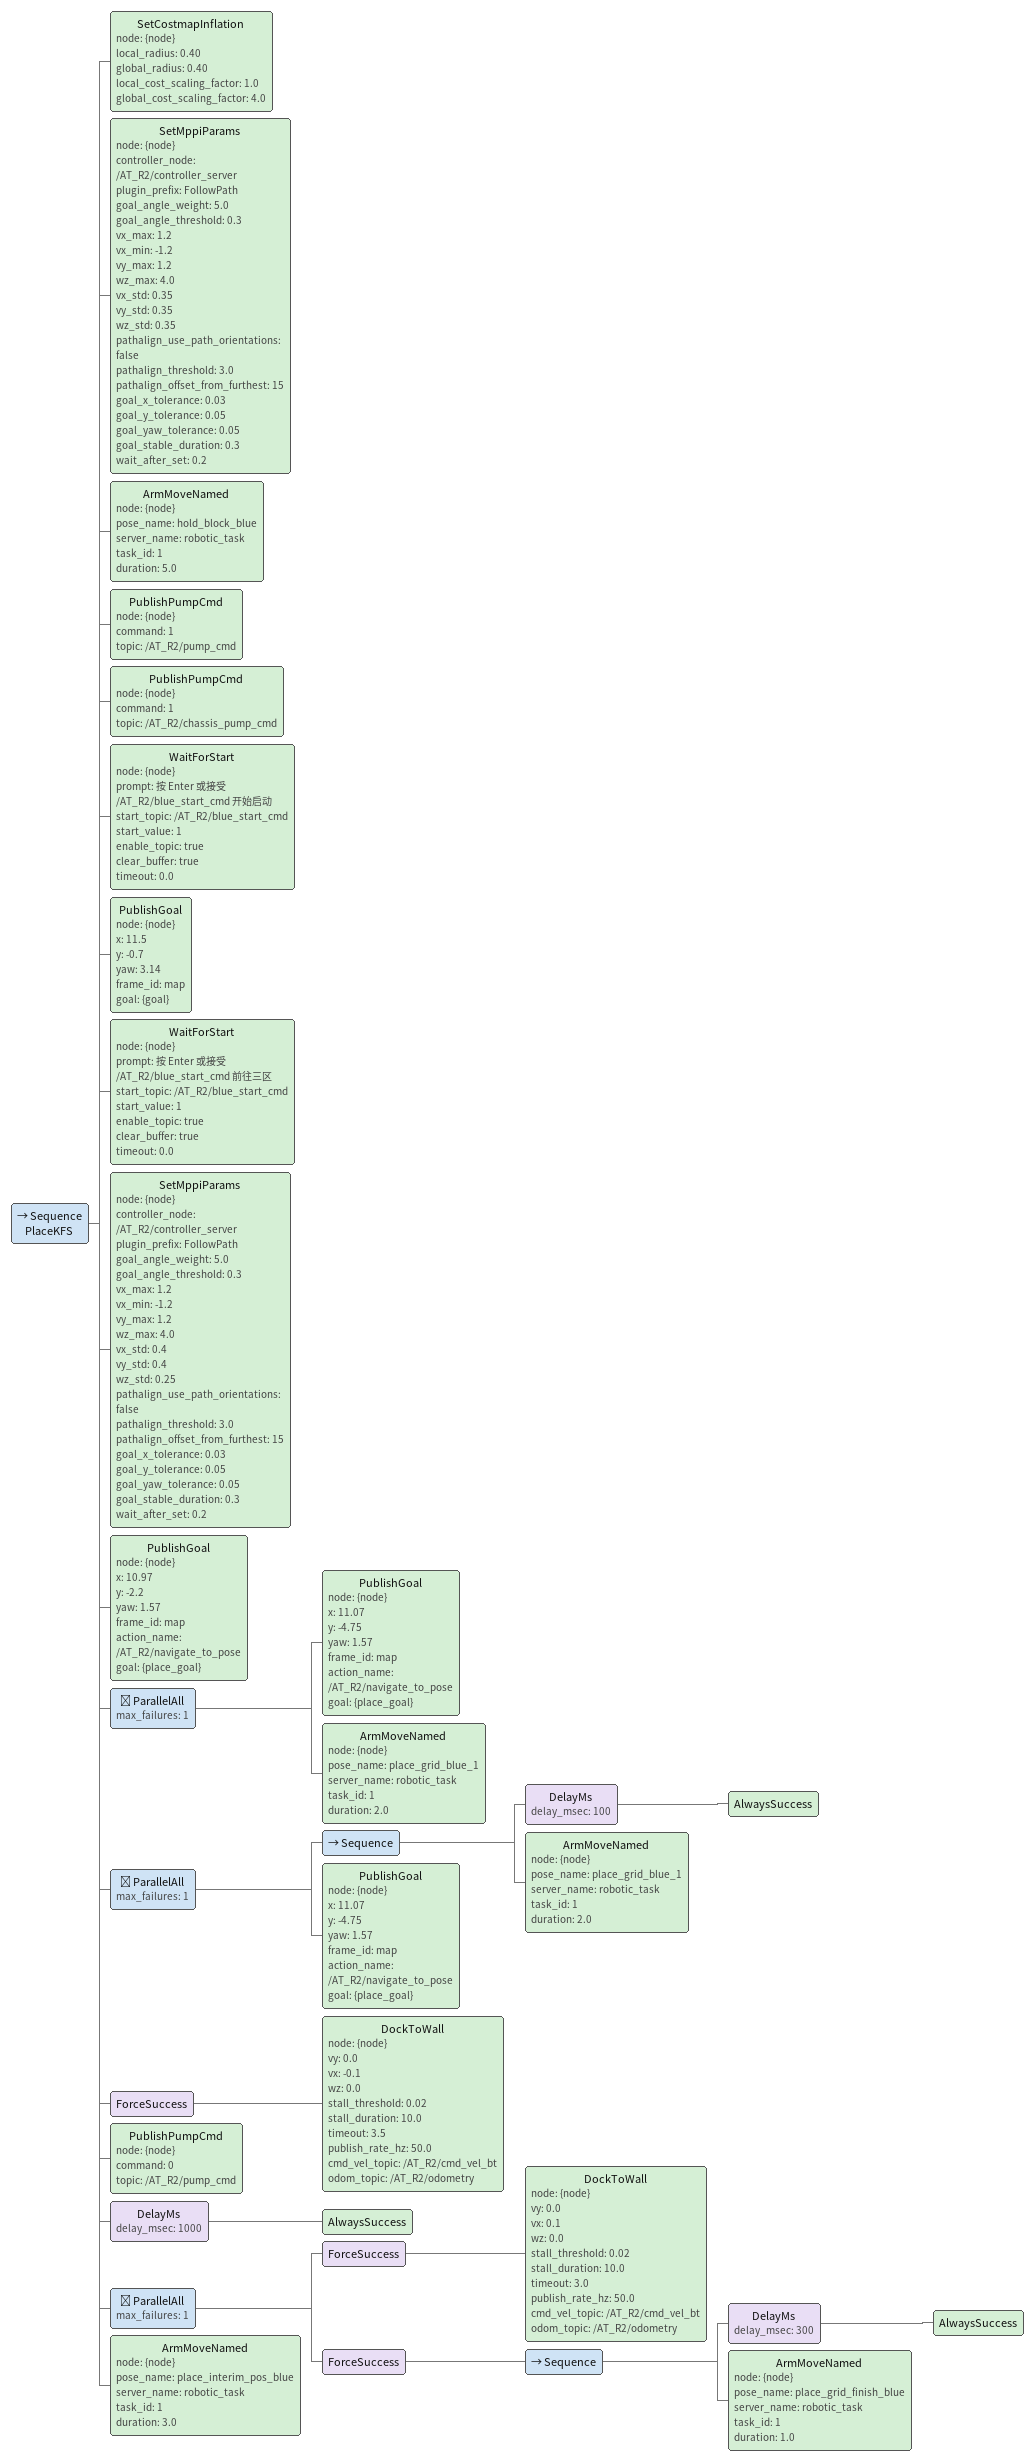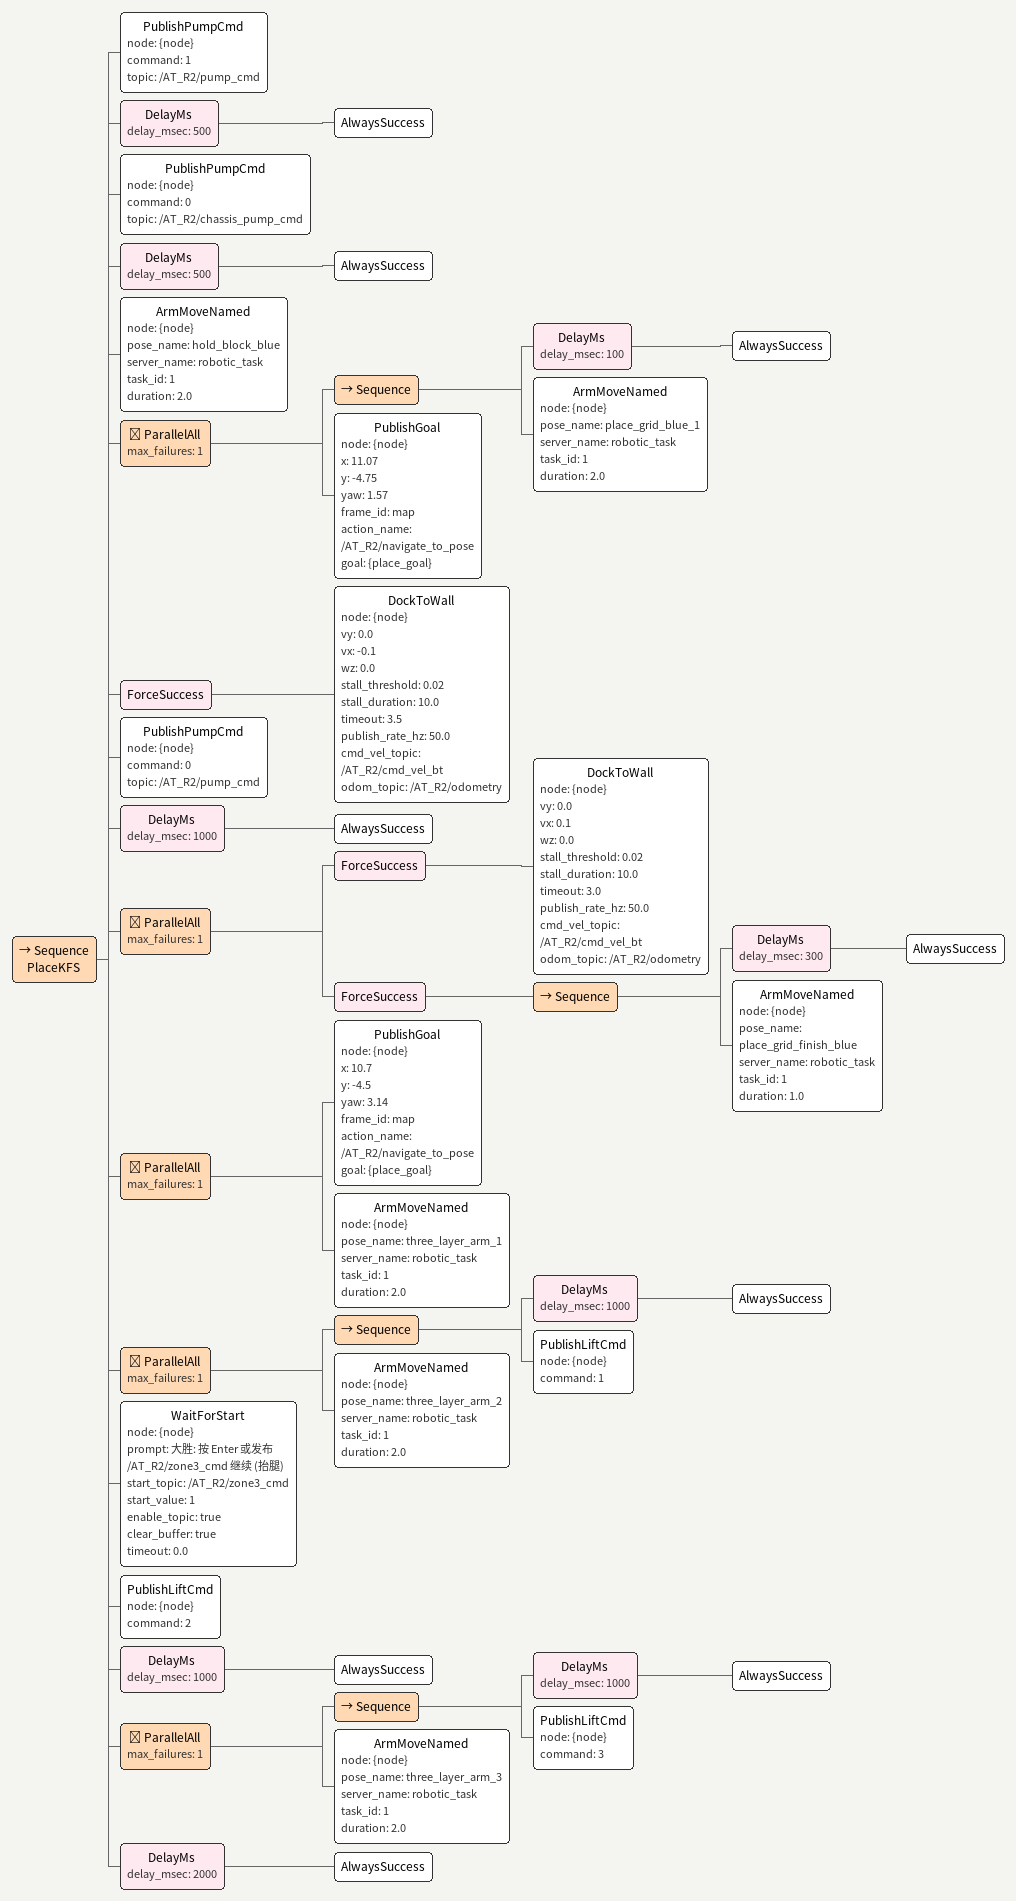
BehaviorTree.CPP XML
<Sequence name="PlaceKFS">

  <SetCostmapInflation node="{node}" local_radius="0.40" global_radius="0.40" local_cost_scaling_factor="1.0" global_cost_scaling_factor="4.0"/>

  <SetMppiParams node="{node}" controller_node="/AT_R2/controller_server" plugin_prefix="FollowPath" goal_angle_weight="5.0" goal_angle_threshold="0.3" vx_max="1.2" vx_min="-1.2" vy_max="1.2" wz_max="4.0" vx_std="0.35" vy_std="0.35" wz_std="0.35" pathalign_use_path_orientations="false" pathalign_threshold="3.0" pathalign_offset_from_furthest="15" goal_x_tolerance="0.03" goal_y_tolerance="0.05" goal_yaw_tolerance="0.05" goal_stable_duration="0.3" wait_after_set="0.2"/>

  <!-- ===== A 段: 预装 (臂夹块 + 底盘夹块) ===== -->
  <ArmMoveNamed node="{node}" pose_name="hold_block_blue" server_name="robotic_task" task_id="1" duration="5.0"/>
  <PublishPumpCmd node="{node}" command="1" topic="/AT_R2/pump_cmd"/>
  <PublishPumpCmd node="{node}" command="1" topic="/AT_R2/chassis_pump_cmd"/>

  <WaitForStart node="{node}" prompt="按 Enter 或接受 /AT_R2/blue_start_cmd 开始启动" start_topic="/AT_R2/blue_start_cmd" start_value="1" enable_topic="true" clear_buffer="true" timeout="0.0"/>

  <PublishGoal node="{node}" x="11.5" y="-0.7" yaw="3.14" frame_id="map" goal="{goal}"/>

  <WaitForStart node="{node}" prompt="按 Enter 或接受 /AT_R2/blue_start_cmd 前往三区" start_topic="/AT_R2/blue_start_cmd" start_value="1" enable_topic="true" clear_buffer="true" timeout="0.0"/>

  <SetMppiParams node="{node}" controller_node="/AT_R2/controller_server" plugin_prefix="FollowPath" goal_angle_weight="5.0" goal_angle_threshold="0.3" vx_max="1.2" vx_min="-1.2" vy_max="1.2" wz_max="4.0" vx_std="0.4" vy_std="0.4" wz_std="0.25" pathalign_use_path_orientations="false" pathalign_threshold="3.0" pathalign_offset_from_furthest="15" goal_x_tolerance="0.03" goal_y_tolerance="0.05" goal_yaw_tolerance="0.05" goal_stable_duration="0.3" wait_after_set="0.2"/>

  <!-- 途经点 -->
  <PublishGoal node="{node}" x="10.97" y="-2.2" yaw="1.57" frame_id="map" action_name="/AT_R2/navigate_to_pose" goal="{place_goal}"/>

  <!-- ===== 导航到三区放块准备位 || 摆放置臂姿, 两者都必须成功 =====
       此时臂里预装着 KFS, 勿摆成松开姿态。 -->
  <ParallelAll max_failures="1">
    <PublishGoal node="{node}" x="11.07" y="-4.75" yaw="1.57" frame_id="map" action_name="/AT_R2/navigate_to_pose" goal="{place_goal}"/>
    <ArmMoveNamed node="{node}" pose_name="place_grid_blue_1" server_name="robotic_task" task_id="1" duration="2.0"/>
  </ParallelAll>

  <!-- ===== B 段: 臂上的块 -> 放【第二层】 ===== -->

  <!-- B1. 摆放置姿态 + 导航到二层放置位 (TODO: 填二层格子坐标) -->
  <ParallelAll max_failures="1">
    <Sequence>
      <DelayMs delay_msec="100">
        <AlwaysSuccess/>
      </DelayMs>
      <ArmMoveNamed node="{node}" pose_name="place_grid_blue_1" server_name="robotic_task" task_id="1" duration="2.0"/>
    </Sequence>
    <PublishGoal node="{node}" x="11.07" y="-4.75" yaw="1.57" frame_id="map" action_name="/AT_R2/navigate_to_pose" goal="{place_goal}"/>
  </ParallelAll>

  <!-- B2. 往格子里怼 (顶墙) -->
  <ForceSuccess>
    <DockToWall node="{node}" vy="0.0" vx="-0.1" wz="0.0" stall_threshold="0.02" stall_duration="10.0" timeout="3.5" publish_rate_hz="50.0" cmd_vel_topic="/AT_R2/cmd_vel_bt" odom_topic="/AT_R2/odometry"/>
  </ForceSuccess>

  <!-- B3. 松臂气泵, 放下第二层的块 -->
  <PublishPumpCmd node="{node}" command="0" topic="/AT_R2/pump_cmd"/>
  <DelayMs delay_msec="1000">
    <AlwaysSuccess/>
  </DelayMs>

  <!-- B4. 倒车退出格子 与 收臂 并行 (延时300ms再收臂, 避免倒车瞬间扫到墙) -->
  <ParallelAll max_failures="1">
    <ForceSuccess>
      <DockToWall node="{node}" vy="0.0" vx="0.1" wz="0.0" stall_threshold="0.02" stall_duration="10.0" timeout="3.0" publish_rate_hz="50.0" cmd_vel_topic="/AT_R2/cmd_vel_bt" odom_topic="/AT_R2/odometry"/>
    </ForceSuccess>
    <ForceSuccess>
      <Sequence>
        <DelayMs delay_msec="300">
          <AlwaysSuccess/>
        </DelayMs>
        <ArmMoveNamed node="{node}" pose_name="place_grid_finish_blue" server_name="robotic_task" task_id="1" duration="1.0"/>
      </Sequence>
    </ForceSuccess>
  </ParallelAll>

  <!-- ===== C 段: 臂从底盘抓块 -> 放【第三层】 ===== -->

  <!-- C1. 臂摆到从底盘抓块的预备姿态 (TODO: 确认从底盘取块的臂姿名) -->
  <ArmMoveNamed node="{node}" pose_name="place_interim_pos_blue" server_name="robotic_task" task_id="1" duration="3.0"/>

</Sequence>

<Sequence name="PlaceKFS">

  <!-- C2. 臂开气泵抓块 + 松底盘气泵 (交接: 块从底盘转到臂上) -->
  <PublishPumpCmd node="{node}" command="1" topic="/AT_R2/pump_cmd"/>
  <DelayMs delay_msec="500">
    <AlwaysSuccess/>
  </DelayMs>
  <PublishPumpCmd node="{node}" command="0" topic="/AT_R2/chassis_pump_cmd"/>
  <DelayMs delay_msec="500">
    <AlwaysSuccess/>
  </DelayMs>

  <!-- C3. 臂抬起把块举到过渡姿态 (TODO: 确认举块臂姿名) -->
  <ArmMoveNamed node="{node}" pose_name="hold_block_blue" server_name="robotic_task" task_id="1" duration="2.0"/>

  <!-- C4. 摆第三层放置姿态 + 导航到三层放置位 (TODO: 填三层格子坐标/臂姿) -->
  <ParallelAll max_failures="1">
    <Sequence>
      <DelayMs delay_msec="100">
        <AlwaysSuccess/>
      </DelayMs>
      <ArmMoveNamed node="{node}" pose_name="place_grid_blue_1" server_name="robotic_task" task_id="1" duration="2.0"/>
    </Sequence>
    <PublishGoal node="{node}" x="11.07" y="-4.75" yaw="1.57" frame_id="map" action_name="/AT_R2/navigate_to_pose" goal="{place_goal}"/>
  </ParallelAll>

  <!-- C5. 往格子里怼 (顶墙) -->
  <ForceSuccess>
    <DockToWall node="{node}" vy="0.0" vx="-0.1" wz="0.0" stall_threshold="0.02" stall_duration="10.0" timeout="3.5" publish_rate_hz="50.0" cmd_vel_topic="/AT_R2/cmd_vel_bt" odom_topic="/AT_R2/odometry"/>
  </ForceSuccess>

  <!-- C6. 松臂气泵, 放下第三层的块 -->
  <PublishPumpCmd node="{node}" command="0" topic="/AT_R2/pump_cmd"/>
  <DelayMs delay_msec="1000">
    <AlwaysSuccess/>
  </DelayMs>

  <!-- C7. 倒车退出格子 与 收臂 并行 -->
  <ParallelAll max_failures="1">
    <ForceSuccess>
      <DockToWall node="{node}" vy="0.0" vx="0.1" wz="0.0" stall_threshold="0.02" stall_duration="10.0" timeout="3.0" publish_rate_hz="50.0" cmd_vel_topic="/AT_R2/cmd_vel_bt" odom_topic="/AT_R2/odometry"/>
    </ForceSuccess>
    <ForceSuccess>
      <Sequence>
        <DelayMs delay_msec="300">
          <AlwaysSuccess/>
        </DelayMs>
        <ArmMoveNamed node="{node}" pose_name="place_grid_finish_blue" server_name="robotic_task" task_id="1" duration="1.0"/>
      </Sequence>
    </ForceSuccess>
  </ParallelAll>

  <!-- ===== 大胜: three_layer_arm + lift 1/2/3 爬三层 ===== -->

  <!-- 到大胜准备位 (导航 || 摆臂, 两者都必须成功) -->
  <ParallelAll max_failures="1">
    <PublishGoal node="{node}" x="10.7" y="-4.5" yaw="3.14" frame_id="map" action_name="/AT_R2/navigate_to_pose" goal="{place_goal}"/>
    <ArmMoveNamed node="{node}" pose_name="three_layer_arm_1" server_name="robotic_task" task_id="1" duration="2.0"/>
  </ParallelAll>

  <!-- 发 lift command=1 (发指令 || 摆臂, 两者都必须成功) -->
  <ParallelAll max_failures="1">
    <Sequence>
      <DelayMs delay_msec="1000">
        <AlwaysSuccess/>
      </DelayMs>
      <PublishLiftCmd node="{node}" command="1"/>
    </Sequence>
    <ArmMoveNamed node="{node}" pose_name="three_layer_arm_2" server_name="robotic_task" task_id="1" duration="2.0"/>
  </ParallelAll>

  <!-- 按回车或等话题: 降下底盘 (抬腿) -->
  <WaitForStart node="{node}" prompt="大胜: 按 Enter 或发布 /AT_R2/zone3_cmd 继续 (抬腿)" start_topic="/AT_R2/zone3_cmd" start_value="1" enable_topic="true" clear_buffer="true" timeout="0.0"/>
  <PublishLiftCmd node="{node}" command="2"/>
  <DelayMs delay_msec="1000">
    <AlwaysSuccess/>
  </DelayMs>

  <!-- 发 lift command=3 (发指令 || 摆臂, 两者都必须成功) -->
  <ParallelAll max_failures="1">
    <Sequence>
      <DelayMs delay_msec="1000">
        <AlwaysSuccess/>
      </DelayMs>
      <PublishLiftCmd node="{node}" command="3"/>
    </Sequence>
    <ArmMoveNamed node="{node}" pose_name="three_layer_arm_3" server_name="robotic_task" task_id="1" duration="2.0"/>
  </ParallelAll>
  <DelayMs delay_msec="2000">
    <AlwaysSuccess/>
  </DelayMs>

</Sequence>
